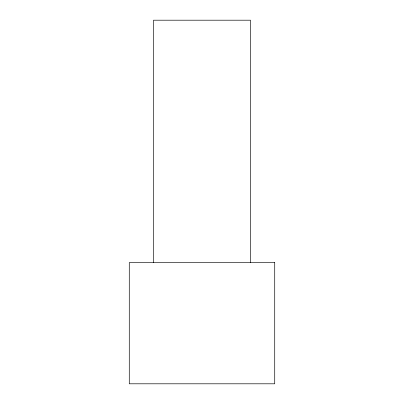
<?xml version="1.0" encoding="UTF-8"?>
<svg xmlns="http://www.w3.org/2000/svg" width="404" height="404" viewBox="0 0 404 404"><rect width="100%" height="100%" fill="white"/><g stroke="black" fill="none" stroke-linecap="round" stroke-linejoin="round"><path stroke-width="0.61" d="M250.48 262.6L250.48 20.2L153.52 20.2L153.52 262.6M274.72 262.6L129.28 262.6L129.28 383.8L274.72 383.8L274.72 262.6"/></g></svg>
